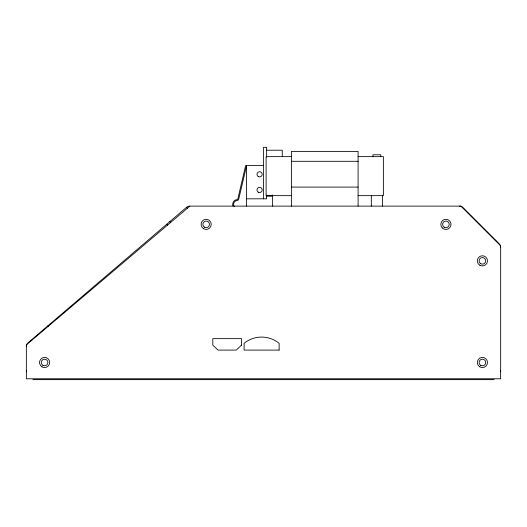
<?xml version="1.0" encoding="UTF-8"?>
<svg xmlns="http://www.w3.org/2000/svg" width="527" height="527" viewBox="0 0 527 527"><rect width="100%" height="100%" fill="white"/><g stroke="black" fill="none" stroke-linecap="round" stroke-linejoin="round"><path stroke-width="0.79" d="M189.878 206.116L26.35 344.889L26.35 378.768L500.65 378.768L500.65 245.859L460.908 206.116L189.76 206.116A4.967 4.967 0 0 0 186.532 207.309L28.089 342.754A4.967 4.967 0 0 0 26.35 346.522M266.629 150.215L282.261 150.215L282.261 156.473M291.385 156.644L266.109 156.644L266.109 195.655L291.385 195.655M358.096 156.644L383.379 156.644L383.379 195.655L358.096 195.655M291.385 161.295L358.096 161.295M263.5 165.465L246.564 165.465L246.564 206.116M291.385 187.092L358.096 187.092M266.629 196.143L271.84 196.143L271.84 195.333M246.564 198.817L266.629 198.817L266.629 195.174M500.479 247.262L500.65 247.262A4.967 4.967 0 0 0 499.194 243.757L463.016 207.572A4.967 4.967 0 0 0 459.504 206.116M26.521 370.547L26.35 370.547A4.967 4.967 0 0 0 26.521 371.831M500.479 370.547L500.65 370.547A4.967 4.967 0 0 1 500.479 371.831M32.865 379.644L494.135 379.644M186.532 207.309L187.428 208.356M169.885 221.544L170.781 222.592M166.736 224.232L167.685 225.332M47.885 325.831L48.313 326.338M382.398 195.418L382.398 206.116M380.771 156.4L380.771 154.78L372.951 154.78L372.951 156.4M371.324 195.418L371.324 206.116M358.096 206.116L358.096 151.387L291.385 151.387L291.385 206.116M272.624 194.931L272.624 206.116M266.629 157.158L266.629 147.349L263.5 147.349L263.5 198.817M232.908 205.879A4.822 4.822 0 0 1 237.045 199.581A0.909 0.909 0 0 0 237.842 198.883L245.674 165.485L246.564 165.689L238.731 199.094A1.825 1.825 0 0 1 237.124 200.491A3.906 3.906 0 0 0 234.205 206.498M241.478 345.152L236.267 350.099L218.026 350.099L212.809 345.152L212.809 338.637L241.478 338.637L241.478 345.152M279.139 350.099L244.087 350.099L244.087 343.327A27.681 27.681 0 0 1 279.139 343.327L279.139 350.099M258.289 176.578A2.609 2.609 0 0 0 262.196 174.325A2.609 2.609 0 0 0 258.289 172.065A2.609 2.609 0 0 0 258.289 176.578M258.289 192.217A2.609 2.609 0 0 0 262.196 189.957A2.609 2.609 0 0 0 258.289 187.704A2.609 2.609 0 0 0 258.289 192.217M444.274 227.216A3.294 3.294 0 0 0 449.221 224.357A3.294 3.294 0 0 0 444.274 221.505A3.294 3.294 0 0 0 444.274 227.216M204.522 227.216A3.294 3.294 0 0 0 209.463 224.357A3.294 3.294 0 0 0 204.522 221.505A3.294 3.294 0 0 0 204.522 227.216M480.762 263.698A3.294 3.294 0 0 0 485.703 260.845A3.294 3.294 0 0 0 480.762 257.993A3.294 3.294 0 0 0 480.762 263.698M42.944 365.336A3.294 3.294 0 0 0 47.885 362.477A3.294 3.294 0 0 0 42.944 359.625A3.294 3.294 0 0 0 42.944 365.336M480.762 365.336A3.294 3.294 0 0 0 485.703 362.477A3.294 3.294 0 0 0 480.762 359.625A3.294 3.294 0 0 0 480.762 365.336M479.866 366.884A5.079 5.079 0 0 0 487.488 362.477A5.079 5.079 0 0 0 479.866 358.077A5.079 5.079 0 0 0 479.866 366.884M42.055 366.884A5.079 5.079 0 0 0 49.676 362.477A5.079 5.079 0 0 0 42.055 358.077A5.079 5.079 0 0 0 42.055 366.884M479.866 265.246A5.079 5.079 0 0 0 487.488 260.845A5.079 5.079 0 0 0 479.866 256.445A5.079 5.079 0 0 0 479.866 265.246M442.331 227.954A5.079 5.079 0 0 0 450.829 225.675A5.079 5.079 0 0 0 444.61 219.449A5.079 5.079 0 0 0 442.331 227.954M203.626 228.758A5.079 5.079 0 0 0 211.248 224.357A5.079 5.079 0 0 0 203.626 219.957A5.079 5.079 0 0 0 203.626 228.758"/></g></svg>
